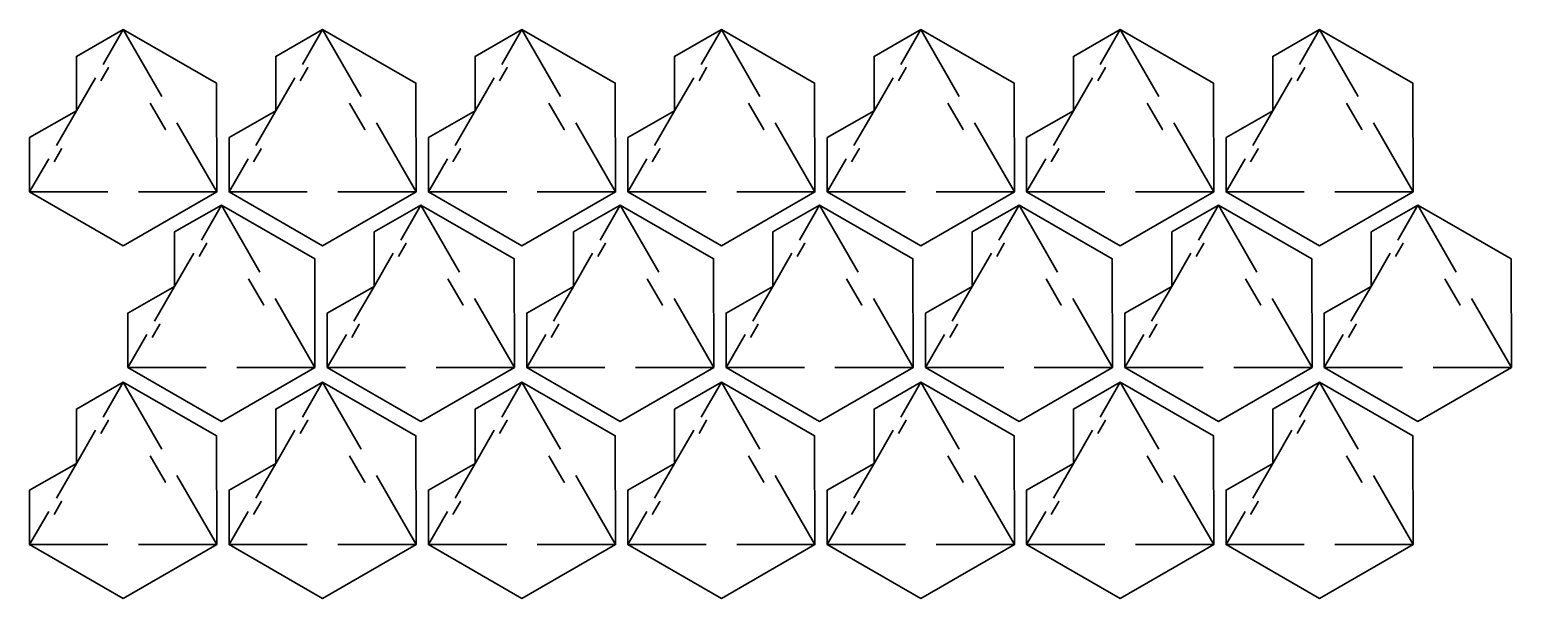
# Model space of a CAD drawing. Header units: inches. Extents: x 2 to 550, y -213 to -2.
import ezdxf

# ---------------------------------------------------------------- set-up
doc = ezdxf.new("R2010")
doc.units = ezdxf.units.IN
doc.header["$MEASUREMENT"] = 0
doc.layers.add('OneHexagon', color=7, linetype='Continuous')

# ---------------------------------------------------------------- blocks, each defined once
blk = doc.blocks.new('block 2')
at = {"layer": 'OneHexagon', "color": 7, "lineweight": 35, "true_color": 0xffffff}
blk.add_lwpolyline([(29.28, -14.91), (36.71, -2), (50.95, -26.75)], dxfattribs=at)
blk.add_open_spline([(28.43, -20.94), (28.43, -20.94), (31.25, -16.05), (31.25, -16.05), (31.25, -16.05), (28.43, -20.94), (28.43, -20.94)], degree=3, knots=[0, 0, 0, 0, 1, 1, 1, 2, 2, 2, 2], dxfattribs=at)
blk = doc.blocks.new('block 3')
at = {"layer": 'OneHexagon', "color": 7, "lineweight": 35, "true_color": 0xffffff}
for points in [[(19.41, -32.03), (2.11, -41.94), (2.11, -62.06), (36.71, -82), (71.31, -62.06), (71.2, -21.81), (36.71, -2), (19.41, -11.9), (19.41, -32.03)], [(11.98, -44.94), (19.41, -32.03), (26.45, -19.8)], [(9.15, -49.83), (2.11, -62.06), (31.06, -62.06)]]:
    blk.add_lwpolyline(points, dxfattribs=at)
blk.add_open_spline([(11.13, -50.97), (11.13, -50.97), (13.95, -46.08), (13.95, -46.08), (13.95, -46.08), (11.13, -50.97), (11.13, -50.97)], degree=3, knots=[0, 0, 0, 0, 1, 1, 1, 2, 2, 2, 2], dxfattribs=at)
blk = doc.blocks.new('block 4')
at = {"layer": 'OneHexagon', "color": 7, "lineweight": 35, "true_color": 0xffffff}
blk.add_lwpolyline([(103.02, -14.91), (110.45, -2), (124.7, -26.75)], dxfattribs=at)
blk.add_open_spline([(102.17, -20.94), (102.17, -20.94), (105, -16.05), (105, -16.05), (105, -16.05), (102.17, -20.94), (102.17, -20.94)], degree=3, knots=[0, 0, 0, 0, 1, 1, 1, 2, 2, 2, 2], dxfattribs=at)
blk = doc.blocks.new('block 5')
at = {"layer": 'OneHexagon', "color": 7, "lineweight": 35, "true_color": 0xffffff}
for points in [[(93.15, -32.03), (75.85, -41.94), (75.85, -62.06), (110.45, -82), (145.05, -62.06), (144.94, -21.81), (110.45, -2), (93.15, -11.9), (93.15, -32.03)], [(85.72, -44.94), (93.15, -32.03), (100.2, -19.8)], [(82.9, -49.83), (75.85, -62.06), (104.81, -62.06)]]:
    blk.add_lwpolyline(points, dxfattribs=at)
blk.add_open_spline([(84.87, -50.97), (84.87, -50.97), (87.7, -46.08), (87.7, -46.08), (87.7, -46.08), (84.87, -50.97), (84.87, -50.97)], degree=3, knots=[0, 0, 0, 0, 1, 1, 1, 2, 2, 2, 2], dxfattribs=at)
blk = doc.blocks.new('block 6')
at = {"layer": 'OneHexagon', "color": 7, "lineweight": 35, "true_color": 0xffffff}
blk.add_lwpolyline([(176.77, -14.91), (184.2, -2), (198.45, -26.75)], dxfattribs=at)
blk.add_open_spline([(175.93, -20.94), (175.93, -20.94), (178.75, -16.05), (178.75, -16.05), (178.75, -16.05), (175.93, -20.94), (175.93, -20.94)], degree=3, knots=[0, 0, 0, 0, 1, 1, 1, 2, 2, 2, 2], dxfattribs=at)
blk = doc.blocks.new('block 7')
at = {"layer": 'OneHexagon', "color": 7, "lineweight": 35, "true_color": 0xffffff}
for points in [[(166.9, -32.03), (149.6, -41.94), (149.6, -62.06), (184.2, -82), (218.8, -62.06), (218.69, -21.81), (184.2, -2), (166.9, -11.9), (166.9, -32.03)], [(159.47, -44.94), (166.9, -32.03), (173.95, -19.8)], [(156.65, -49.83), (149.6, -62.06), (178.56, -62.06)]]:
    blk.add_lwpolyline(points, dxfattribs=at)
blk.add_open_spline([(158.63, -50.97), (158.63, -50.97), (161.45, -46.08), (161.45, -46.08), (161.45, -46.08), (158.63, -50.97), (158.63, -50.97)], degree=3, knots=[0, 0, 0, 0, 1, 1, 1, 2, 2, 2, 2], dxfattribs=at)
blk = doc.blocks.new('block 8')
at = {"layer": 'OneHexagon', "color": 7, "lineweight": 35, "true_color": 0xffffff}
blk.add_lwpolyline([(250.52, -14.91), (257.95, -2), (272.2, -26.75)], dxfattribs=at)
blk.add_open_spline([(249.68, -20.94), (249.68, -20.94), (252.5, -16.05), (252.5, -16.05), (252.5, -16.05), (249.68, -20.94), (249.68, -20.94)], degree=3, knots=[0, 0, 0, 0, 1, 1, 1, 2, 2, 2, 2], dxfattribs=at)
blk = doc.blocks.new('block 9')
at = {"layer": 'OneHexagon', "color": 7, "lineweight": 35, "true_color": 0xffffff}
for points in [[(240.65, -32.03), (223.35, -41.94), (223.35, -62.06), (257.95, -82), (292.55, -62.06), (292.44, -21.81), (257.95, -2), (240.65, -11.9), (240.65, -32.03)], [(233.22, -44.94), (240.65, -32.03), (247.7, -19.8)], [(230.4, -49.83), (223.35, -62.06), (252.31, -62.06)]]:
    blk.add_lwpolyline(points, dxfattribs=at)
blk.add_open_spline([(232.38, -50.97), (232.38, -50.97), (235.2, -46.08), (235.2, -46.08), (235.2, -46.08), (232.38, -50.97), (232.38, -50.97)], degree=3, knots=[0, 0, 0, 0, 1, 1, 1, 2, 2, 2, 2], dxfattribs=at)
blk = doc.blocks.new('block 10')
at = {"layer": 'OneHexagon', "color": 7, "lineweight": 35, "true_color": 0xffffff}
blk.add_lwpolyline([(324.27, -14.91), (331.7, -2), (345.95, -26.75)], dxfattribs=at)
blk.add_open_spline([(323.42, -20.94), (323.42, -20.94), (326.25, -16.05), (326.25, -16.05), (326.25, -16.05), (323.42, -20.94), (323.42, -20.94)], degree=3, knots=[0, 0, 0, 0, 1, 1, 1, 2, 2, 2, 2], dxfattribs=at)
blk = doc.blocks.new('block 11')
at = {"layer": 'OneHexagon', "color": 7, "lineweight": 35, "true_color": 0xffffff}
for points in [[(314.4, -32.03), (297.1, -41.94), (297.1, -62.06), (331.7, -82), (366.3, -62.06), (366.19, -21.81), (331.7, -2), (314.4, -11.9), (314.4, -32.03)], [(306.97, -44.94), (314.4, -32.03), (321.45, -19.8)], [(304.15, -49.83), (297.1, -62.06), (326.06, -62.06)]]:
    blk.add_lwpolyline(points, dxfattribs=at)
blk.add_open_spline([(306.12, -50.97), (306.12, -50.97), (308.95, -46.08), (308.95, -46.08), (308.95, -46.08), (306.12, -50.97), (306.12, -50.97)], degree=3, knots=[0, 0, 0, 0, 1, 1, 1, 2, 2, 2, 2], dxfattribs=at)
blk = doc.blocks.new('block 12')
at = {"layer": 'OneHexagon', "color": 7, "lineweight": 35, "true_color": 0xffffff}
blk.add_lwpolyline([(398.02, -14.91), (405.45, -2), (419.7, -26.75)], dxfattribs=at)
blk.add_open_spline([(397.17, -20.94), (397.17, -20.94), (400, -16.05), (400, -16.05), (400, -16.05), (397.17, -20.94), (397.17, -20.94)], degree=3, knots=[0, 0, 0, 0, 1, 1, 1, 2, 2, 2, 2], dxfattribs=at)
blk = doc.blocks.new('block 13')
at = {"layer": 'OneHexagon', "color": 7, "lineweight": 35, "true_color": 0xffffff}
for points in [[(388.15, -32.03), (370.85, -41.94), (370.85, -62.06), (405.45, -82), (440.05, -62.06), (439.94, -21.81), (405.45, -2), (388.15, -11.9), (388.15, -32.03)], [(380.72, -44.94), (388.15, -32.03), (395.2, -19.8)], [(377.9, -49.83), (370.85, -62.06), (399.81, -62.06)]]:
    blk.add_lwpolyline(points, dxfattribs=at)
blk.add_open_spline([(379.87, -50.97), (379.87, -50.97), (382.7, -46.08), (382.7, -46.08), (382.7, -46.08), (379.87, -50.97), (379.87, -50.97)], degree=3, knots=[0, 0, 0, 0, 1, 1, 1, 2, 2, 2, 2], dxfattribs=at)
blk = doc.blocks.new('block 14')
at = {"layer": 'OneHexagon', "color": 7, "lineweight": 35, "true_color": 0xffffff}
blk.add_lwpolyline([(65.61, -79.91), (73.04, -67), (87.29, -91.75)], dxfattribs=at)
blk.add_open_spline([(64.77, -85.94), (64.77, -85.94), (67.59, -81.05), (67.59, -81.05), (67.59, -81.05), (64.77, -85.94), (64.77, -85.94)], degree=3, knots=[0, 0, 0, 0, 1, 1, 1, 2, 2, 2, 2], dxfattribs=at)
blk = doc.blocks.new('block 15')
at = {"layer": 'OneHexagon', "color": 7, "lineweight": 35, "true_color": 0xffffff}
for points in [[(55.74, -97.03), (38.44, -106.94), (38.44, -127.06), (73.04, -147), (107.64, -127.06), (107.53, -86.81), (73.04, -67), (55.74, -76.9), (55.74, -97.03)], [(48.31, -109.94), (55.74, -97.03), (62.79, -84.8)], [(45.49, -114.83), (38.44, -127.06), (67.4, -127.06)]]:
    blk.add_lwpolyline(points, dxfattribs=at)
blk.add_open_spline([(47.47, -115.97), (47.47, -115.97), (50.29, -111.08), (50.29, -111.08), (50.29, -111.08), (47.47, -115.97), (47.47, -115.97)], degree=3, knots=[0, 0, 0, 0, 1, 1, 1, 2, 2, 2, 2], dxfattribs=at)
blk = doc.blocks.new('block 16')
at = {"layer": 'OneHexagon', "color": 7, "lineweight": 35, "true_color": 0xffffff}
blk.add_lwpolyline([(139.36, -79.91), (146.79, -67), (161.04, -91.75)], dxfattribs=at)
blk.add_open_spline([(138.51, -85.94), (138.51, -85.94), (141.34, -81.05), (141.34, -81.05), (141.34, -81.05), (138.51, -85.94), (138.51, -85.94)], degree=3, knots=[0, 0, 0, 0, 1, 1, 1, 2, 2, 2, 2], dxfattribs=at)
blk = doc.blocks.new('block 17')
at = {"layer": 'OneHexagon', "color": 7, "lineweight": 35, "true_color": 0xffffff}
for points in [[(129.49, -97.03), (112.19, -106.94), (112.19, -127.06), (146.79, -147), (181.39, -127.06), (181.28, -86.81), (146.79, -67), (129.49, -76.9), (129.49, -97.03)], [(122.06, -109.94), (129.49, -97.03), (136.54, -84.8)], [(119.24, -114.83), (112.19, -127.06), (141.15, -127.06)]]:
    blk.add_lwpolyline(points, dxfattribs=at)
blk.add_open_spline([(121.21, -115.97), (121.21, -115.97), (124.04, -111.08), (124.04, -111.08), (124.04, -111.08), (121.21, -115.97), (121.21, -115.97)], degree=3, knots=[0, 0, 0, 0, 1, 1, 1, 2, 2, 2, 2], dxfattribs=at)
blk = doc.blocks.new('block 18')
at = {"layer": 'OneHexagon', "color": 7, "lineweight": 35, "true_color": 0xffffff}
blk.add_lwpolyline([(213.11, -79.91), (220.54, -67), (234.79, -91.75)], dxfattribs=at)
blk.add_open_spline([(212.27, -85.94), (212.27, -85.94), (215.09, -81.05), (215.09, -81.05), (215.09, -81.05), (212.27, -85.94), (212.27, -85.94)], degree=3, knots=[0, 0, 0, 0, 1, 1, 1, 2, 2, 2, 2], dxfattribs=at)
blk = doc.blocks.new('block 19')
at = {"layer": 'OneHexagon', "color": 7, "lineweight": 35, "true_color": 0xffffff}
for points in [[(203.24, -97.03), (185.94, -106.94), (185.94, -127.06), (220.54, -147), (255.14, -127.06), (255.03, -86.81), (220.54, -67), (203.24, -76.9), (203.24, -97.03)], [(195.81, -109.94), (203.24, -97.03), (210.29, -84.8)], [(192.99, -114.83), (185.94, -127.06), (214.9, -127.06)]]:
    blk.add_lwpolyline(points, dxfattribs=at)
blk.add_open_spline([(194.97, -115.97), (194.97, -115.97), (197.79, -111.08), (197.79, -111.08), (197.79, -111.08), (194.97, -115.97), (194.97, -115.97)], degree=3, knots=[0, 0, 0, 0, 1, 1, 1, 2, 2, 2, 2], dxfattribs=at)
blk = doc.blocks.new('block 20')
at = {"layer": 'OneHexagon', "color": 7, "lineweight": 35, "true_color": 0xffffff}
blk.add_lwpolyline([(286.86, -79.91), (294.29, -67), (308.53, -91.75)], dxfattribs=at)
blk.add_open_spline([(286.01, -85.94), (286.01, -85.94), (288.83, -81.05), (288.83, -81.05), (288.83, -81.05), (286.01, -85.94), (286.01, -85.94)], degree=3, knots=[0, 0, 0, 0, 1, 1, 1, 2, 2, 2, 2], dxfattribs=at)
blk = doc.blocks.new('block 21')
at = {"layer": 'OneHexagon', "color": 7, "lineweight": 35, "true_color": 0xffffff}
for points in [[(276.99, -97.03), (259.69, -106.94), (259.69, -127.06), (294.29, -147), (328.89, -127.06), (328.78, -86.81), (294.29, -67), (276.99, -76.9), (276.99, -97.03)], [(269.56, -109.94), (276.99, -97.03), (284.04, -84.8)], [(266.74, -114.83), (259.69, -127.06), (288.64, -127.06)]]:
    blk.add_lwpolyline(points, dxfattribs=at)
blk.add_open_spline([(268.71, -115.97), (268.71, -115.97), (271.53, -111.08), (271.53, -111.08), (271.53, -111.08), (268.71, -115.97), (268.71, -115.97)], degree=3, knots=[0, 0, 0, 0, 1, 1, 1, 2, 2, 2, 2], dxfattribs=at)
blk = doc.blocks.new('block 22')
at = {"layer": 'OneHexagon', "color": 7, "lineweight": 35, "true_color": 0xffffff}
blk.add_lwpolyline([(360.61, -79.91), (368.04, -67), (382.28, -91.75)], dxfattribs=at)
blk.add_open_spline([(359.76, -85.94), (359.76, -85.94), (362.58, -81.05), (362.58, -81.05), (362.58, -81.05), (359.76, -85.94), (359.76, -85.94)], degree=3, knots=[0, 0, 0, 0, 1, 1, 1, 2, 2, 2, 2], dxfattribs=at)
blk = doc.blocks.new('block 23')
at = {"layer": 'OneHexagon', "color": 7, "lineweight": 35, "true_color": 0xffffff}
for points in [[(350.74, -97.03), (333.44, -106.94), (333.44, -127.06), (368.04, -147), (402.64, -127.06), (402.53, -86.81), (368.04, -67), (350.74, -76.9), (350.74, -97.03)], [(343.31, -109.94), (350.74, -97.03), (357.79, -84.8)], [(340.49, -114.83), (333.44, -127.06), (362.39, -127.06)]]:
    blk.add_lwpolyline(points, dxfattribs=at)
blk.add_open_spline([(342.46, -115.97), (342.46, -115.97), (345.28, -111.08), (345.28, -111.08), (345.28, -111.08), (342.46, -115.97), (342.46, -115.97)], degree=3, knots=[0, 0, 0, 0, 1, 1, 1, 2, 2, 2, 2], dxfattribs=at)
blk = doc.blocks.new('block 24')
at = {"layer": 'OneHexagon', "color": 7, "lineweight": 35, "true_color": 0xffffff}
blk.add_lwpolyline([(434.36, -79.91), (441.79, -67), (456.03, -91.75)], dxfattribs=at)
blk.add_open_spline([(433.51, -85.94), (433.51, -85.94), (436.33, -81.05), (436.33, -81.05), (436.33, -81.05), (433.51, -85.94), (433.51, -85.94)], degree=3, knots=[0, 0, 0, 0, 1, 1, 1, 2, 2, 2, 2], dxfattribs=at)
blk = doc.blocks.new('block 25')
at = {"layer": 'OneHexagon', "color": 7, "lineweight": 35, "true_color": 0xffffff}
for points in [[(424.49, -97.03), (407.19, -106.94), (407.19, -127.06), (441.79, -147), (476.39, -127.06), (476.28, -86.81), (441.79, -67), (424.49, -76.9), (424.49, -97.03)], [(417.06, -109.94), (424.49, -97.03), (431.53, -84.8)], [(414.23, -114.83), (407.19, -127.06), (436.14, -127.06)]]:
    blk.add_lwpolyline(points, dxfattribs=at)
blk.add_open_spline([(416.21, -115.97), (416.21, -115.97), (419.03, -111.08), (419.03, -111.08), (419.03, -111.08), (416.21, -115.97), (416.21, -115.97)], degree=3, knots=[0, 0, 0, 0, 1, 1, 1, 2, 2, 2, 2], dxfattribs=at)
blk = doc.blocks.new('block 26')
at = {"layer": 'OneHexagon', "color": 7, "lineweight": 35, "true_color": 0xffffff}
blk.add_lwpolyline([(29.28, -145.44), (36.71, -132.53), (50.95, -157.28)], dxfattribs=at)
blk.add_open_spline([(28.43, -151.46), (28.43, -151.46), (31.25, -146.58), (31.25, -146.58), (31.25, -146.58), (28.43, -151.46), (28.43, -151.46)], degree=3, knots=[0, 0, 0, 0, 1, 1, 1, 2, 2, 2, 2], dxfattribs=at)
blk = doc.blocks.new('block 27')
at = {"layer": 'OneHexagon', "color": 7, "lineweight": 35, "true_color": 0xffffff}
for points in [[(19.41, -162.56), (2.11, -172.46), (2.11, -192.59), (36.71, -212.53), (71.31, -192.59), (71.2, -152.34), (36.71, -132.53), (19.41, -142.43), (19.41, -162.56)], [(11.98, -175.47), (19.41, -162.56), (26.45, -150.32)], [(9.15, -180.35), (2.11, -192.59), (31.06, -192.59)]]:
    blk.add_lwpolyline(points, dxfattribs=at)
blk.add_open_spline([(11.13, -181.5), (11.13, -181.5), (13.95, -176.61), (13.95, -176.61), (13.95, -176.61), (11.13, -181.5), (11.13, -181.5)], degree=3, knots=[0, 0, 0, 0, 1, 1, 1, 2, 2, 2, 2], dxfattribs=at)
blk = doc.blocks.new('block 28')
at = {"layer": 'OneHexagon', "color": 7, "lineweight": 35, "true_color": 0xffffff}
blk.add_lwpolyline([(103.02, -145.44), (110.45, -132.53), (124.7, -157.28)], dxfattribs=at)
blk.add_open_spline([(102.17, -151.46), (102.17, -151.46), (105, -146.58), (105, -146.58), (105, -146.58), (102.17, -151.46), (102.17, -151.46)], degree=3, knots=[0, 0, 0, 0, 1, 1, 1, 2, 2, 2, 2], dxfattribs=at)
blk = doc.blocks.new('block 29')
at = {"layer": 'OneHexagon', "color": 7, "lineweight": 35, "true_color": 0xffffff}
for points in [[(93.15, -162.56), (75.85, -172.46), (75.85, -192.59), (110.45, -212.53), (145.05, -192.59), (144.94, -152.34), (110.45, -132.53), (93.15, -142.43), (93.15, -162.56)], [(85.72, -175.47), (93.15, -162.56), (100.2, -150.32)], [(82.9, -180.35), (75.85, -192.59), (104.81, -192.59)]]:
    blk.add_lwpolyline(points, dxfattribs=at)
blk.add_open_spline([(84.87, -181.5), (84.87, -181.5), (87.7, -176.61), (87.7, -176.61), (87.7, -176.61), (84.87, -181.5), (84.87, -181.5)], degree=3, knots=[0, 0, 0, 0, 1, 1, 1, 2, 2, 2, 2], dxfattribs=at)
blk = doc.blocks.new('block 30')
at = {"layer": 'OneHexagon', "color": 7, "lineweight": 35, "true_color": 0xffffff}
blk.add_lwpolyline([(176.77, -145.44), (184.2, -132.53), (198.45, -157.28)], dxfattribs=at)
blk.add_open_spline([(175.92, -151.46), (175.92, -151.46), (178.75, -146.58), (178.75, -146.58), (178.75, -146.58), (175.92, -151.46), (175.92, -151.46)], degree=3, knots=[0, 0, 0, 0, 1, 1, 1, 2, 2, 2, 2], dxfattribs=at)
blk = doc.blocks.new('block 31')
at = {"layer": 'OneHexagon', "color": 7, "lineweight": 35, "true_color": 0xffffff}
for points in [[(166.9, -162.56), (149.6, -172.46), (149.6, -192.59), (184.2, -212.53), (218.8, -192.59), (218.69, -152.34), (184.2, -132.53), (166.9, -142.43), (166.9, -162.56)], [(159.47, -175.47), (166.9, -162.56), (173.95, -150.32)], [(156.65, -180.35), (149.6, -192.59), (178.56, -192.59)]]:
    blk.add_lwpolyline(points, dxfattribs=at)
blk.add_open_spline([(158.62, -181.5), (158.62, -181.5), (161.45, -176.61), (161.45, -176.61), (161.45, -176.61), (158.62, -181.5), (158.62, -181.5)], degree=3, knots=[0, 0, 0, 0, 1, 1, 1, 2, 2, 2, 2], dxfattribs=at)
blk = doc.blocks.new('block 32')
at = {"layer": 'OneHexagon', "color": 7, "lineweight": 35, "true_color": 0xffffff}
blk.add_lwpolyline([(250.52, -145.44), (257.95, -132.53), (272.2, -157.28)], dxfattribs=at)
blk.add_open_spline([(249.68, -151.46), (249.68, -151.46), (252.5, -146.58), (252.5, -146.58), (252.5, -146.58), (249.68, -151.46), (249.68, -151.46)], degree=3, knots=[0, 0, 0, 0, 1, 1, 1, 2, 2, 2, 2], dxfattribs=at)
blk = doc.blocks.new('block 33')
at = {"layer": 'OneHexagon', "color": 7, "lineweight": 35, "true_color": 0xffffff}
for points in [[(240.65, -162.56), (223.35, -172.46), (223.35, -192.59), (257.95, -212.53), (292.55, -192.59), (292.44, -152.34), (257.95, -132.53), (240.65, -142.43), (240.65, -162.56)], [(233.22, -175.47), (240.65, -162.56), (247.7, -150.32)], [(230.4, -180.35), (223.35, -192.59), (252.31, -192.59)]]:
    blk.add_lwpolyline(points, dxfattribs=at)
blk.add_open_spline([(232.38, -181.5), (232.38, -181.5), (235.2, -176.61), (235.2, -176.61), (235.2, -176.61), (232.38, -181.5), (232.38, -181.5)], degree=3, knots=[0, 0, 0, 0, 1, 1, 1, 2, 2, 2, 2], dxfattribs=at)
blk = doc.blocks.new('block 34')
at = {"layer": 'OneHexagon', "color": 7, "lineweight": 35, "true_color": 0xffffff}
blk.add_lwpolyline([(324.27, -145.44), (331.7, -132.53), (345.95, -157.28)], dxfattribs=at)
blk.add_open_spline([(323.43, -151.46), (323.43, -151.46), (326.25, -146.58), (326.25, -146.58), (326.25, -146.58), (323.43, -151.46), (323.43, -151.46)], degree=3, knots=[0, 0, 0, 0, 1, 1, 1, 2, 2, 2, 2], dxfattribs=at)
blk = doc.blocks.new('block 35')
at = {"layer": 'OneHexagon', "color": 7, "lineweight": 35, "true_color": 0xffffff}
for points in [[(314.4, -162.56), (297.1, -172.46), (297.1, -192.59), (331.7, -212.53), (366.3, -192.59), (366.19, -152.34), (331.7, -132.53), (314.4, -142.43), (314.4, -162.56)], [(306.97, -175.47), (314.4, -162.56), (321.45, -150.32)], [(304.15, -180.35), (297.1, -192.59), (326.06, -192.59)]]:
    blk.add_lwpolyline(points, dxfattribs=at)
blk.add_open_spline([(306.13, -181.5), (306.13, -181.5), (308.95, -176.61), (308.95, -176.61), (308.95, -176.61), (306.13, -181.5), (306.13, -181.5)], degree=3, knots=[0, 0, 0, 0, 1, 1, 1, 2, 2, 2, 2], dxfattribs=at)
blk = doc.blocks.new('block 36')
at = {"layer": 'OneHexagon', "color": 7, "lineweight": 35, "true_color": 0xffffff}
blk.add_lwpolyline([(398.02, -145.44), (405.45, -132.53), (419.7, -157.28)], dxfattribs=at)
blk.add_open_spline([(397.17, -151.46), (397.17, -151.46), (400, -146.58), (400, -146.58), (400, -146.58), (397.17, -151.46), (397.17, -151.46)], degree=3, knots=[0, 0, 0, 0, 1, 1, 1, 2, 2, 2, 2], dxfattribs=at)
blk = doc.blocks.new('block 37')
at = {"layer": 'OneHexagon', "color": 7, "lineweight": 35, "true_color": 0xffffff}
for points in [[(388.15, -162.56), (370.85, -172.46), (370.85, -192.59), (405.45, -212.53), (440.05, -192.59), (439.94, -152.34), (405.45, -132.53), (388.15, -142.43), (388.15, -162.56)], [(380.72, -175.47), (388.15, -162.56), (395.2, -150.32)], [(377.9, -180.35), (370.85, -192.59), (399.81, -192.59)]]:
    blk.add_lwpolyline(points, dxfattribs=at)
blk.add_open_spline([(379.87, -181.5), (379.87, -181.5), (382.7, -176.61), (382.7, -176.61), (382.7, -176.61), (379.87, -181.5), (379.87, -181.5)], degree=3, knots=[0, 0, 0, 0, 1, 1, 1, 2, 2, 2, 2], dxfattribs=at)
blk = doc.blocks.new('block 38')
at = {"layer": 'OneHexagon', "color": 7, "lineweight": 35, "true_color": 0xffffff}
blk.add_lwpolyline([(471.75, -14.91), (479.18, -2), (493.43, -26.75)], dxfattribs=at)
blk.add_open_spline([(470.9, -20.94), (470.9, -20.94), (473.73, -16.05), (473.73, -16.05), (473.73, -16.05), (470.9, -20.94), (470.9, -20.94)], degree=3, knots=[0, 0, 0, 0, 1, 1, 1, 2, 2, 2, 2], dxfattribs=at)
blk = doc.blocks.new('block 39')
at = {"layer": 'OneHexagon', "color": 7, "lineweight": 35, "true_color": 0xffffff}
for points in [[(461.88, -32.03), (444.58, -41.94), (444.58, -62.06), (479.18, -82), (513.78, -62.06), (513.67, -21.81), (479.18, -2), (461.88, -11.91), (461.88, -32.03)], [(454.45, -44.94), (461.88, -32.03), (468.93, -19.8)], [(451.63, -49.83), (444.58, -62.06), (473.54, -62.06)]]:
    blk.add_lwpolyline(points, dxfattribs=at)
blk.add_open_spline([(453.6, -50.97), (453.6, -50.97), (456.43, -46.08), (456.43, -46.08), (456.43, -46.08), (453.6, -50.97), (453.6, -50.97)], degree=3, knots=[0, 0, 0, 0, 1, 1, 1, 2, 2, 2, 2], dxfattribs=at)
blk = doc.blocks.new('block 40')
at = {"layer": 'OneHexagon', "color": 7, "lineweight": 35, "true_color": 0xffffff}
blk.add_lwpolyline([(508.09, -79.91), (515.52, -67), (529.76, -91.75)], dxfattribs=at)
blk.add_open_spline([(507.24, -85.94), (507.24, -85.94), (510.06, -81.05), (510.06, -81.05), (510.06, -81.05), (507.24, -85.94), (507.24, -85.94)], degree=3, knots=[0, 0, 0, 0, 1, 1, 1, 2, 2, 2, 2], dxfattribs=at)
blk = doc.blocks.new('block 41')
at = {"layer": 'OneHexagon', "color": 7, "lineweight": 35, "true_color": 0xffffff}
for points in [[(498.22, -97.03), (480.92, -106.94), (480.92, -127.06), (515.52, -147), (550.12, -127.06), (550.01, -86.81), (515.52, -67), (498.22, -76.91), (498.22, -97.03)], [(490.79, -109.94), (498.22, -97.03), (505.27, -84.8)], [(487.97, -114.83), (480.92, -127.06), (509.87, -127.06)]]:
    blk.add_lwpolyline(points, dxfattribs=at)
blk.add_open_spline([(489.94, -115.97), (489.94, -115.97), (492.76, -111.08), (492.76, -111.08), (492.76, -111.08), (489.94, -115.97), (489.94, -115.97)], degree=3, knots=[0, 0, 0, 0, 1, 1, 1, 2, 2, 2, 2], dxfattribs=at)
blk = doc.blocks.new('block 42')
at = {"layer": 'OneHexagon', "color": 7, "lineweight": 35, "true_color": 0xffffff}
blk.add_lwpolyline([(471.75, -145.44), (479.18, -132.53), (493.43, -157.28)], dxfattribs=at)
blk.add_open_spline([(470.9, -151.46), (470.9, -151.46), (473.73, -146.58), (473.73, -146.58), (473.73, -146.58), (470.9, -151.46), (470.9, -151.46)], degree=3, knots=[0, 0, 0, 0, 1, 1, 1, 2, 2, 2, 2], dxfattribs=at)
blk = doc.blocks.new('block 43')
at = {"layer": 'OneHexagon', "color": 7, "lineweight": 35, "true_color": 0xffffff}
for points in [[(461.88, -162.56), (444.58, -172.46), (444.58, -192.59), (479.18, -212.53), (513.78, -192.59), (513.67, -152.34), (479.18, -132.53), (461.88, -142.43), (461.88, -162.56)], [(454.45, -175.47), (461.88, -162.56), (468.93, -150.32)], [(451.63, -180.36), (444.58, -192.59), (473.54, -192.59)]]:
    blk.add_lwpolyline(points, dxfattribs=at)
blk.add_open_spline([(453.6, -181.5), (453.6, -181.5), (456.43, -176.61), (456.43, -176.61), (456.43, -176.61), (453.6, -181.5), (453.6, -181.5)], degree=3, knots=[0, 0, 0, 0, 1, 1, 1, 2, 2, 2, 2], dxfattribs=at)

msp = doc.modelspace()

# ---------------------------------------------------------------- linework, layer by layer
at = {"layer": 'OneHexagon', "color": 7, "lineweight": 35, "true_color": 0xffffff}
for points in [[(42.35, -62.06), (71.31, -62.06), (56.6, -36.53)], [(116.09, -62.06), (145.05, -62.06), (130.34, -36.53)], [(189.85, -62.06), (218.8, -62.06), (204.09, -36.53)], [(263.6, -62.06), (292.55, -62.06), (277.84, -36.53)], [(337.35, -62.06), (366.3, -62.06), (351.59, -36.53)], [(411.09, -62.06), (440.05, -62.06), (425.34, -36.53)], [(484.83, -62.06), (513.78, -62.06), (499.07, -36.53)], [(78.69, -127.06), (107.64, -127.06), (92.93, -101.53)], [(152.44, -127.06), (181.39, -127.06), (166.68, -101.53)], [(226.19, -127.06), (255.14, -127.06), (240.43, -101.53)], [(299.93, -127.06), (328.89, -127.06), (314.18, -101.53)], [(373.68, -127.06), (402.64, -127.06), (387.93, -101.53)], [(447.43, -127.06), (476.39, -127.06), (461.68, -101.53)], [(521.16, -127.06), (550.12, -127.06), (535.41, -101.53)], [(42.35, -192.59), (71.31, -192.59), (56.6, -167.06)], [(116.09, -192.59), (145.05, -192.59), (130.34, -167.06)], [(189.84, -192.59), (218.8, -192.59), (204.09, -167.06)], [(263.6, -192.59), (292.55, -192.59), (277.84, -167.06)], [(337.35, -192.59), (366.3, -192.59), (351.59, -167.06)], [(411.09, -192.59), (440.05, -192.59), (425.34, -167.06)], [(484.83, -192.59), (513.78, -192.59), (499.07, -167.06)]]:
    msp.add_lwpolyline(points, dxfattribs=at)
for points in [[(46.7, -29.21), (46.7, -29.21), (52.34, -38.99), (52.34, -38.99), (52.34, -38.99), (46.7, -29.21), (46.7, -29.21)], [(120.44, -29.21), (120.44, -29.21), (126.09, -38.99), (126.09, -38.99), (126.09, -38.99), (120.44, -29.21), (120.44, -29.21)], [(194.19, -29.21), (194.19, -29.21), (199.84, -38.99), (199.84, -38.99), (199.84, -38.99), (194.19, -29.21), (194.19, -29.21)], [(267.94, -29.21), (267.94, -29.21), (273.59, -38.99), (273.59, -38.99), (273.59, -38.99), (267.94, -29.21), (267.94, -29.21)], [(341.69, -29.21), (341.69, -29.21), (347.34, -38.99), (347.34, -38.99), (347.34, -38.99), (341.69, -29.21), (341.69, -29.21)], [(415.44, -29.21), (415.44, -29.21), (421.09, -38.99), (421.09, -38.99), (421.09, -38.99), (415.44, -29.21), (415.44, -29.21)], [(489.17, -29.21), (489.17, -29.21), (494.82, -38.99), (494.82, -38.99), (494.82, -38.99), (489.17, -29.21), (489.17, -29.21)], [(83.03, -94.21), (83.03, -94.21), (88.68, -103.99), (88.68, -103.99), (88.68, -103.99), (83.03, -94.21), (83.03, -94.21)], [(156.78, -94.21), (156.78, -94.21), (162.43, -103.99), (162.43, -103.99), (162.43, -103.99), (156.78, -94.21), (156.78, -94.21)], [(230.53, -94.21), (230.53, -94.21), (236.18, -103.99), (236.18, -103.99), (236.18, -103.99), (230.53, -94.21), (230.53, -94.21)], [(304.28, -94.21), (304.28, -94.21), (309.92, -103.99), (309.92, -103.99), (309.92, -103.99), (304.28, -94.21), (304.28, -94.21)], [(378.03, -94.21), (378.03, -94.21), (383.67, -103.99), (383.67, -103.99), (383.67, -103.99), (378.03, -94.21), (378.03, -94.21)], [(451.78, -94.21), (451.78, -94.21), (457.42, -103.99), (457.42, -103.99), (457.42, -103.99), (451.78, -94.21), (451.78, -94.21)], [(525.51, -94.21), (525.51, -94.21), (531.15, -103.99), (531.15, -103.99), (531.15, -103.99), (525.51, -94.21), (525.51, -94.21)], [(46.7, -159.74), (46.7, -159.74), (52.34, -169.52), (52.34, -169.52), (52.34, -169.52), (46.7, -159.74), (46.7, -159.74)], [(120.44, -159.74), (120.44, -159.74), (126.09, -169.52), (126.09, -169.52), (126.09, -169.52), (120.44, -159.74), (120.44, -159.74)], [(194.19, -159.74), (194.19, -159.74), (199.84, -169.52), (199.84, -169.52), (199.84, -169.52), (194.19, -159.74), (194.19, -159.74)], [(267.94, -159.74), (267.94, -159.74), (273.59, -169.52), (273.59, -169.52), (273.59, -169.52), (267.94, -159.74), (267.94, -159.74)], [(341.69, -159.74), (341.69, -159.74), (347.34, -169.52), (347.34, -169.52), (347.34, -169.52), (341.69, -159.74), (341.69, -159.74)], [(415.44, -159.74), (415.44, -159.74), (421.09, -169.52), (421.09, -169.52), (421.09, -169.52), (415.44, -159.74), (415.44, -159.74)], [(489.17, -159.74), (489.17, -159.74), (494.82, -169.52), (494.82, -169.52), (494.82, -169.52), (489.17, -159.74), (489.17, -159.74)]]:
    msp.add_open_spline(points, degree=3, knots=[0, 0, 0, 0, 1, 1, 1, 2, 2, 2, 2], dxfattribs=at)

# ---------------------------------------------------------------- block references
at = {"layer": 'OneHexagon'}
for name in ['block 3', 'block 2', 'block 5', 'block 4', 'block 7', 'block 6', 'block 9', 'block 8', 'block 11', 'block 10', 'block 13', 'block 12', 'block 39', 'block 38', 'block 15', 'block 14', 'block 17', 'block 16', 'block 19', 'block 18', 'block 21', 'block 20', 'block 23', 'block 22', 'block 25', 'block 24', 'block 41', 'block 40', 'block 27', 'block 26', 'block 29', 'block 28', 'block 31', 'block 30', 'block 33', 'block 32', 'block 35', 'block 34', 'block 37', 'block 36', 'block 43', 'block 42']:
    msp.add_blockref(name, (0, 0), dxfattribs=at)

doc.saveas('drawing.dxf')
